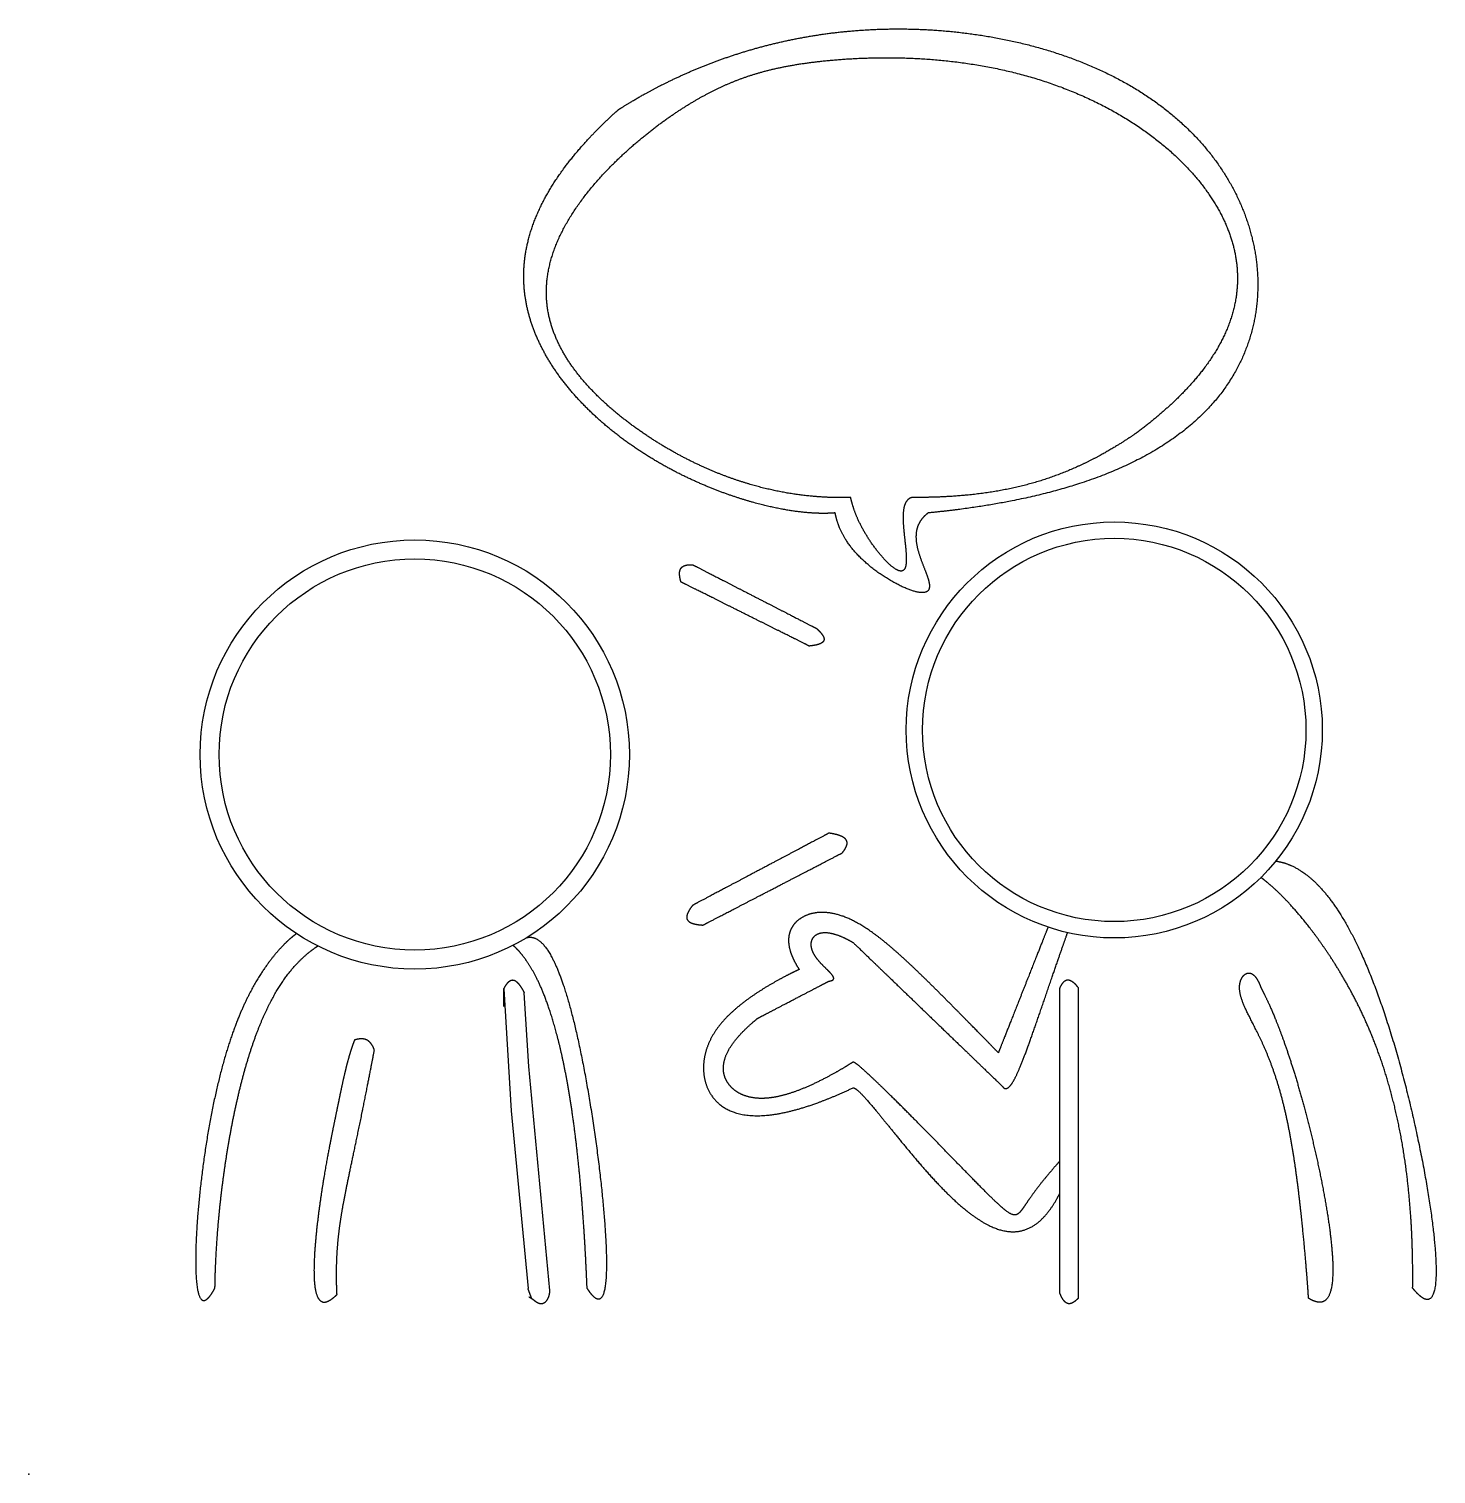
# Model space of a CAD drawing. Header units: centimetres. Extents: x 0 to 4.54, y 0 to 4.66.
import ezdxf

# ---------------------------------------------------------------- set-up
doc = ezdxf.new("R2010")
doc.units = ezdxf.units.CM
doc.header["$MEASUREMENT"] = 0
doc.layers.add('会話 v1_Sketch1', color=7, linetype='Continuous')

msp = doc.modelspace()

# ---------------------------------------------------------------- linework, layer by layer
at = {"layer": '会話 v1_Sketch1'}
for p, q in [((1.5315, 1.5085), (1.5315, 1.5647)), ((1.5315, 1.5647), (1.5554, 1.1714)), ((1.612, 1.3144), (1.5976, 1.5517)), ((1.6802, 0.5926), (1.612, 1.3144)), ((1.5554, 1.1714), (1.6096, 0.5981))]:
    msp.add_line(p, q, dxfattribs=at)
for centre, radius in [((3.5, 2.4), 0.6708), ((1.2442, 2.3208), 0.6921), ((3.5, 2.4), 0.6181), ((1.2442, 2.3208), 0.6308)]:
    msp.add_circle(centre, radius, dxfattribs=at)
for points in [[(1.9, 4.4), (1.9197, 4.4126), (1.9597, 4.4372), (2.0213, 4.4719), (2.1065, 4.5142), (2.2183, 4.56), (2.3358, 4.5984), (2.4596, 4.629), (2.5908, 4.6508), (2.7302, 4.6625), (2.8781, 4.6627), (3.0336, 4.6496), (3.194, 4.621), (3.3545, 4.5746), (3.5089, 4.5084), (3.6505, 4.4214), (3.7725, 4.3137), (3.869, 4.1874), (3.9354, 4.0472), (3.9685, 3.8993), (3.9661, 3.7508), (3.927, 3.6084), (3.8505, 3.4779), (3.7363, 3.3631), (3.5847, 3.2665), (3.3961, 3.1894), (3.2158, 3.1436), (3.0642, 3.1183), (2.956, 3.1054), (2.9, 3.1)], [(2.65, 3.15), (2.6326, 3.1494), (2.5977, 3.149), (2.5452, 3.1508), (2.4751, 3.1577), (2.387, 3.1741), (2.2983, 3.1985), (2.2089, 3.2313), (2.1181, 3.2733), (2.0261, 3.3252), (1.9342, 3.3877), (1.8454, 3.4611), (1.7658, 3.5455), (1.7036, 3.6401), (1.667, 3.7434), (1.6626, 3.8534), (1.693, 3.9667), (1.7548, 4.079), (1.8402, 4.1856), (1.9391, 4.2816), (2.0418, 4.3633), (2.1404, 4.4283), (2.2321, 4.4768), (2.3193, 4.5113), (2.4075, 4.5352), (2.5026, 4.5521), (2.6097, 4.5638), (2.7304, 4.5699), (2.8639, 4.5682), (3.0072, 4.5557), (3.156, 4.5294), (3.3049, 4.4867), (3.4483, 4.4267), (3.5805, 4.3505), (3.6962, 4.2602), (3.7904, 4.1589), (3.8588, 4.0499), (3.8975, 3.9364), (3.9042, 3.8209), (3.877, 3.7049), (3.8152, 3.5896), (3.7377, 3.4981), (3.6638, 3.4301), (3.6076, 3.3849), (3.5777, 3.3624)], [(2.6, 3.1), (2.589, 3.0991), (2.5664, 3.098), (2.5304, 3.0983), (2.4786, 3.1027), (2.4072, 3.1149), (2.3295, 3.1342), (2.2462, 3.1609), (2.1586, 3.1957), (2.0685, 3.2393), (1.9781, 3.2921), (1.89, 3.3544), (1.8073, 3.4259), (1.7333, 3.5057), (1.6715, 3.5926), (1.6253, 3.6852), (1.5975, 3.782), (1.5905, 3.8816), (1.6058, 3.9833), (1.6438, 4.0862), (1.7047, 4.19), (1.7716, 4.2737), (1.8319, 4.3367), (1.8765, 4.3789), (1.9, 4.4)], [(3.5777, 3.3624), (3.5654, 3.3537), (3.5405, 3.3367), (3.5027, 3.3124), (3.451, 3.2824), (3.3843, 3.2491), (3.3153, 3.2204), (3.2438, 3.1967), (3.1697, 3.1781), (3.0931, 3.1644), (3.0142, 3.1553), (2.9495, 3.1512), (2.9001, 3.15), (2.8668, 3.1499), (2.85, 3.15)], [(2.85, 3.15), (2.8466, 3.1494), (2.8403, 3.1476), (2.8323, 3.1425), (2.8244, 3.1312), (2.8192, 3.1096), (2.8181, 3.0813), (2.8205, 3.0476), (2.8247, 3.0113), (2.8287, 2.9758), (2.8305, 2.9452), (2.8279, 2.9227), (2.8199, 2.9111), (2.8062, 2.9112), (2.7877, 2.9221), (2.766, 2.9416), (2.7431, 2.9672), (2.7209, 2.9964), (2.7005, 3.0272), (2.6829, 3.0586), (2.6683, 3.0897), (2.6593, 3.1141), (2.6541, 3.1322), (2.6512, 3.1441), (2.65, 3.15)], [(2.9, 3.1), (2.8947, 3.0961), (2.8851, 3.0879), (2.8733, 3.0744), (2.8629, 3.0543), (2.8586, 3.0255), (2.8623, 2.9936), (2.8723, 2.9597), (2.8858, 2.9256), (2.8985, 2.894), (2.9059, 2.8679), (2.9042, 2.8496), (2.8911, 2.8411), (2.8668, 2.8427), (2.8334, 2.8534), (2.7944, 2.8719), (2.7535, 2.8963), (2.7142, 2.925), (2.6788, 2.9565), (2.649, 2.9902), (2.6254, 3.0254), (2.6119, 3.0547), (2.6048, 3.0771), (2.6014, 3.0923), (2.6, 3.1)], [(2.1027, 2.8774), (2.102, 2.8797), (2.1008, 2.8842), (2.0993, 2.8907), (2.0981, 2.8988), (2.0979, 2.9077), (2.0992, 2.9153), (2.1022, 2.9216), (2.1067, 2.9264), (2.1129, 2.9299), (2.1206, 2.9321), (2.1278, 2.933), (2.1338, 2.9331), (2.1381, 2.933), (2.1403, 2.9329)], [(2.1403, 2.9329), (2.1563, 2.9246), (2.1883, 2.9082), (2.2363, 2.8835), (2.3003, 2.8506), (2.3803, 2.8094), (2.4443, 2.7765), (2.4923, 2.7518), (2.5243, 2.7354), (2.5403, 2.7271)], [(2.5164, 2.6706), (2.4998, 2.6789), (2.4667, 2.6954), (2.4171, 2.7203), (2.3509, 2.7533), (2.2682, 2.7947), (2.202, 2.8277), (2.1524, 2.8525), (2.1193, 2.8691), (2.1027, 2.8774)], [(2.5403, 2.7271), (2.5425, 2.7252), (2.5466, 2.7213), (2.552, 2.7157), (2.5579, 2.7087), (2.5627, 2.7007), (2.5648, 2.6936), (2.5639, 2.6875), (2.5599, 2.6823), (2.553, 2.6781), (2.5434, 2.6748), (2.5338, 2.6728), (2.5255, 2.6716), (2.5195, 2.6709), (2.5164, 2.6706)], [(2.58, 2.0673), (2.5624, 2.058), (2.5273, 2.0394), (2.4746, 2.0115), (2.4044, 1.9743), (2.3165, 1.9278), (2.2463, 1.8906), (2.1936, 1.8627), (2.1584, 1.8441), (2.1409, 1.8348)], [(2.6224, 2.0032), (2.6242, 2.0053), (2.6274, 2.0094), (2.6317, 2.0154), (2.6359, 2.0228), (2.6388, 2.0314), (2.6389, 2.0392), (2.636, 2.046), (2.6302, 2.0519), (2.6215, 2.057), (2.6102, 2.0612), (2.5993, 2.064), (2.59, 2.0658), (2.5834, 2.0668), (2.58, 2.0673)], [(2.1737, 1.7707), (2.1916, 1.78), (2.2275, 1.7986), (2.2814, 1.8265), (2.3532, 1.8637), (2.4429, 1.9102), (2.5147, 1.9474), (2.5685, 1.9753), (2.6044, 1.9939), (2.6224, 2.0032)], [(4.0208, 1.9772), (4.0342, 1.9753), (4.0607, 1.9688), (4.0998, 1.9515), (4.1507, 1.913), (4.2121, 1.8389), (4.2709, 1.739), (4.3268, 1.6147), (4.3788, 1.4694), (4.4261, 1.309), (4.4672, 1.1423), (4.5007, 0.9792), (4.5249, 0.8303), (4.5385, 0.7056), (4.54, 0.6142), (4.5285, 0.5627), (4.5086, 0.556), (4.4877, 0.5705), (4.4712, 0.5887), (4.4622, 0.6)], [(4.4622, 0.6), (4.4626, 0.6281), (4.4626, 0.6837), (4.4609, 0.7655), (4.4549, 0.8711), (4.4411, 0.9973), (4.4209, 1.1174), (4.3943, 1.2311), (4.3616, 1.3377), (4.3232, 1.4369), (4.2802, 1.5282), (4.2342, 1.6112), (4.1868, 1.6857), (4.1396, 1.7514), (4.094, 1.8081), (4.0507, 1.8561), (4.0182, 1.8875), (3.995, 1.9073), (3.9801, 1.9188), (3.9728, 1.9242)], [(2.1409, 1.8348), (2.1389, 1.8324), (2.1353, 1.8277), (2.1305, 1.8211), (2.1255, 1.8127), (2.1217, 1.8033), (2.1205, 1.7951), (2.1223, 1.788), (2.1271, 1.7823), (2.1348, 1.7777), (2.1452, 1.7743), (2.1555, 1.7724), (2.1642, 1.7713), (2.1704, 1.7709), (2.1737, 1.7707)], [(3.1262, 1.3589), (3.1163, 1.369), (3.0966, 1.3892), (3.0672, 1.4194), (3.0282, 1.4591), (2.98, 1.508), (2.9323, 1.556), (2.8851, 1.6027), (2.8384, 1.6475), (2.7922, 1.6897), (2.7467, 1.7279), (2.7018, 1.7608), (2.6577, 1.7868), (2.6148, 1.8046), (2.5739, 1.8131), (2.536, 1.8123), (2.5027, 1.8027), (2.4759, 1.7857), (2.4573, 1.7626), (2.448, 1.7348), (2.4489, 1.7029), (2.4578, 1.6745), (2.4691, 1.6516), (2.4787, 1.6357), (2.484, 1.6276)], [(0.8632, 1.743), (0.8592, 1.7402), (0.851, 1.7342), (0.838, 1.7235), (0.8196, 1.7059), (0.7947, 1.6782), (0.7681, 1.6442), (0.7401, 1.6027), (0.7113, 1.5522), (0.6823, 1.4911), (0.654, 1.418), (0.6271, 1.3323), (0.6026, 1.2348), (0.5811, 1.1279), (0.5633, 1.0157), (0.5496, 0.9036), (0.5406, 0.7978), (0.5366, 0.7045), (0.5379, 0.6297), (0.5446, 0.5784), (0.557, 0.5543), (0.5714, 0.5581), (0.5847, 0.574), (0.5947, 0.5904), (0.6, 0.6)], [(1.6048, 1.7301), (1.6113, 1.7318), (1.6243, 1.7327), (1.6436, 1.7263), (1.669, 1.702), (1.7, 1.6455), (1.7302, 1.5631), (1.7593, 1.4568), (1.7865, 1.3307), (1.8112, 1.1916), (1.8324, 1.0477), (1.849, 0.908), (1.86, 0.7816), (1.8643, 0.6772), (1.861, 0.602), (1.8497, 0.5615), (1.8339, 0.5585), (1.8184, 0.5729), (1.8064, 0.5897), (1.8, 0.6)], [(2.58, 1.59), (2.5825, 1.5903), (2.587, 1.591), (2.5923, 1.5926), (2.5961, 1.596), (2.5957, 1.6022), (2.5904, 1.6103), (2.581, 1.6203), (2.5688, 1.6321), (2.5553, 1.6454), (2.5424, 1.6599), (2.5317, 1.6752), (2.5245, 1.6906), (2.5215, 1.7057), (2.5229, 1.7194), (2.5285, 1.7312), (2.538, 1.7401), (2.5509, 1.7457), (2.5669, 1.7476), (2.5857, 1.7455), (2.6071, 1.7394), (2.6262, 1.7314), (2.6417, 1.7235), (2.6525, 1.7175), (2.658, 1.7143)], [(3.2864, 1.7641), (3.28, 1.7479), (3.2672, 1.7155), (3.2479, 1.6668), (3.2223, 1.602), (3.1903, 1.521), (3.1646, 1.4561), (3.1454, 1.4075), (3.1326, 1.3751), (3.1262, 1.3589)], [(3.14, 1.25), (3.1414, 1.2479), (3.1444, 1.2446), (3.1492, 1.2419), (3.1563, 1.2433), (3.1664, 1.2533), (3.1776, 1.2714), (3.19, 1.297), (3.2033, 1.3292), (3.2175, 1.3667), (3.2324, 1.4082), (3.248, 1.4528), (3.264, 1.4993), (3.2805, 1.5473), (3.2973, 1.5961), (3.3143, 1.6457), (3.3282, 1.6857), (3.3388, 1.7159), (3.3459, 1.7362), (3.3494, 1.7463)], [(0.6, 0.6), (0.6002, 0.6153), (0.6009, 0.6462), (0.6026, 0.6934), (0.6063, 0.7579), (0.6133, 0.8413), (0.6229, 0.9273), (0.6351, 1.0154), (0.6501, 1.1049), (0.6682, 1.1944), (0.6893, 1.2819), (0.7138, 1.3656), (0.7415, 1.4434), (0.7727, 1.5137), (0.8073, 1.5753), (0.8452, 1.6278), (0.8782, 1.6625), (0.9043, 1.6845), (0.9224, 1.6973), (0.9316, 1.7033)], [(1.8, 0.6), (1.7991, 0.6227), (1.7971, 0.6677), (1.7937, 0.734), (1.7884, 0.8199), (1.7803, 0.9231), (1.7707, 1.0218), (1.7596, 1.1157), (1.7469, 1.2044), (1.7325, 1.2875), (1.7164, 1.3645), (1.6987, 1.435), (1.6794, 1.4987), (1.6586, 1.5551), (1.6363, 1.6041), (1.6127, 1.6457), (1.5927, 1.6732), (1.5772, 1.6906), (1.5666, 1.7008), (1.5612, 1.7056)], [(2.658, 1.7143), (2.6773, 1.6958), (2.7158, 1.6586), (2.7737, 1.6029), (2.8508, 1.5286), (2.9472, 1.4357), (3.0243, 1.3614), (3.0822, 1.3057), (3.1207, 1.2686), (3.14, 1.25)], [(1.5315, 1.5647), (1.5322, 1.5661), (1.5337, 1.5689), (1.5358, 1.5728), (1.5387, 1.5776), (1.5424, 1.5827), (1.5462, 1.587), (1.5501, 1.5903), (1.5541, 1.5926), (1.5582, 1.5938), (1.5625, 1.5937), (1.5669, 1.5922), (1.5715, 1.5892), (1.5763, 1.5847), (1.5814, 1.5787), (1.5866, 1.5712), (1.5909, 1.5641), (1.5942, 1.5581), (1.5965, 1.5539), (1.5976, 1.5517)], [(2.484, 1.6276), (2.4759, 1.6238), (2.4598, 1.6161), (2.4359, 1.6041), (2.4042, 1.5869), (2.3652, 1.5637), (2.327, 1.5386), (2.2904, 1.5112), (2.2561, 1.4812), (2.2258, 1.4481), (2.2009, 1.4116), (2.1831, 1.3717), (2.1739, 1.3293), (2.1743, 1.2861), (2.1851, 1.2448), (2.2067, 1.2084), (2.2392, 1.1797), (2.2825, 1.1608), (2.3366, 1.153), (2.4012, 1.1572), (2.476, 1.1735), (2.5439, 1.1964), (2.5992, 1.219), (2.6381, 1.2365), (2.658, 1.2459)], [(2.35, 1.47), (2.3592, 1.4748), (2.3776, 1.4844), (2.4052, 1.4988), (2.442, 1.518), (2.488, 1.542), (2.5248, 1.5612), (2.5524, 1.5756), (2.5708, 1.5852), (2.58, 1.59)], [(3.3244, 1.5665), (3.3253, 1.5685), (3.327, 1.5725), (3.3298, 1.5778), (3.3336, 1.5839), (3.3387, 1.5897), (3.3441, 1.5933), (3.3499, 1.5947), (3.356, 1.5938), (3.3624, 1.5906), (3.3691, 1.5854), (3.3748, 1.5797), (3.3791, 1.5746), (3.382, 1.5709), (3.3835, 1.569)], [(4.1265, 0.5672), (4.1259, 0.5768), (4.1246, 0.5963), (4.1224, 0.6265), (4.119, 0.6688), (4.1142, 0.7251), (4.1085, 0.7846), (4.102, 0.8473), (4.0945, 0.9127), (4.0858, 0.9801), (4.0755, 1.0488), (4.0632, 1.1173), (4.0486, 1.1844), (4.0315, 1.2486), (4.0119, 1.3087), (3.9904, 1.3636), (3.9677, 1.4127), (3.9456, 1.4559), (3.926, 1.4937), (3.9113, 1.5268), (3.9033, 1.5557), (3.9029, 1.5805), (3.9094, 1.6005), (3.9208, 1.6138), (3.9343, 1.6186), (3.9481, 1.6135), (3.9585, 1.601), (3.9659, 1.5869), (3.9705, 1.5753), (3.9728, 1.569)], [(3.3244, 0.5843), (3.3244, 0.6236), (3.3244, 0.7022), (3.3244, 0.8201), (3.3244, 0.9772), (3.3244, 1.1736), (3.3244, 1.3307), (3.3244, 1.4486), (3.3244, 1.5272), (3.3244, 1.5665)], [(3.3835, 1.569), (3.3835, 1.5289), (3.3835, 1.4488), (3.3835, 1.3286), (3.3835, 1.1683), (3.3835, 0.9679), (3.3835, 0.8077), (3.3835, 0.6874), (3.3835, 0.6073), (3.3835, 0.5672)], [(3.9728, 1.569), (3.9782, 1.559), (3.9888, 1.538), (4.0049, 1.5038), (4.0264, 1.4526), (4.0534, 1.3794), (4.0803, 1.297), (4.1069, 1.2062), (4.1325, 1.1084), (4.1563, 1.0063), (4.1771, 0.9039), (4.1934, 0.8062), (4.2038, 0.7183), (4.2069, 0.645), (4.2015, 0.5908), (4.1868, 0.5583), (4.1674, 0.5505), (4.1486, 0.5549), (4.1342, 0.5624), (4.1265, 0.5672)], [(2.658, 1.3291), (2.6507, 1.3244), (2.636, 1.3153), (2.6141, 1.3022), (2.5852, 1.2858), (2.5495, 1.2672), (2.5142, 1.2506), (2.4794, 1.2363), (2.4452, 1.2246), (2.4118, 1.216), (2.3794, 1.2113), (2.3484, 1.211), (2.3194, 1.2156), (2.293, 1.2256), (2.2703, 1.2405), (2.2527, 1.26), (2.2413, 1.2833), (2.2375, 1.3095), (2.2419, 1.3381), (2.2551, 1.3687), (2.2772, 1.4009), (2.3019, 1.4278), (2.3244, 1.4486), (2.3412, 1.4628), (2.35, 1.47)], [(1.05, 1.4), (1.0485, 1.3961), (1.0455, 1.3882), (1.041, 1.3755), (1.0352, 1.3574), (1.0281, 1.3325), (1.0212, 1.3056), (1.0145, 1.277), (1.008, 1.2472), (1.0017, 1.2169), (0.9955, 1.1867), (0.9893, 1.1566), (0.983, 1.1262), (0.9764, 1.0941), (0.9694, 1.0587), (0.9617, 1.0184), (0.9535, 0.972), (0.9449, 0.9192), (0.9363, 0.861), (0.9286, 0.7996), (0.9225, 0.7382), (0.9189, 0.6803), (0.9188, 0.6296), (0.923, 0.5895), (0.9321, 0.5628), (0.9467, 0.5511), (0.9627, 0.5544), (0.9772, 0.5641), (0.9879, 0.5737), (0.9936, 0.5794)], [(1.1141, 1.368), (1.1134, 1.3699), (1.112, 1.3735), (1.1097, 1.3786), (1.1063, 1.3847), (1.1015, 1.3912), (1.0961, 1.3964), (1.09, 1.4003), (1.0833, 1.4028), (1.0758, 1.404), (1.0678, 1.4039), (1.061, 1.4029), (1.0556, 1.4016), (1.0519, 1.4006), (1.05, 1.4)], [(0.9936, 0.5794), (0.9931, 0.5885), (0.9924, 0.6066), (0.9917, 0.6337), (0.9918, 0.6694), (0.9936, 0.7136), (0.9971, 0.7574), (1.0023, 0.8011), (1.0091, 0.8451), (1.0174, 0.8904), (1.0269, 0.9376), (1.0374, 0.9877), (1.0487, 1.0412), (1.0608, 1.0985), (1.0734, 1.1598), (1.0865, 1.225), (1.0973, 1.2803), (1.1057, 1.3235), (1.1113, 1.3531), (1.1141, 1.368)], [(3.3244, 1.0096), (3.3161, 1.0004), (3.3003, 0.9824), (3.2787, 0.957), (3.254, 0.9263), (3.2299, 0.8934), (3.2118, 0.8663), (3.1983, 0.8463), (3.1867, 0.8348), (3.173, 0.834), (3.1531, 0.8459), (3.1239, 0.8717), (3.0846, 0.9104), (3.0362, 0.9597), (2.981, 1.0164), (2.9224, 1.0765), (2.8637, 1.1362), (2.8086, 1.1917), (2.7598, 1.2399), (2.7194, 1.2787), (2.6884, 1.3072), (2.6714, 1.3213), (2.663, 1.3271), (2.6593, 1.3288), (2.658, 1.3291)], [(2.658, 1.2459), (2.6594, 1.2461), (2.6632, 1.2451), (2.6714, 1.2395), (2.6877, 1.2239), (2.7168, 1.1907), (2.7547, 1.1445), (2.8005, 1.0876), (2.8529, 1.0236), (2.91, 0.9575), (2.9697, 0.8948), (3.03, 0.8412), (3.0888, 0.8015), (3.1446, 0.7798), (3.1966, 0.7784), (3.2441, 0.798), (3.2784, 0.8306), (3.3022, 0.8644), (3.3171, 0.891), (3.3244, 0.9053)], [(1.6215, 0.5662), (1.621, 0.5675), (1.62, 0.5701), (1.6186, 0.5739), (1.6167, 0.579), (1.6143, 0.5853), (1.6124, 0.5904), (1.611, 0.5942), (1.6101, 0.5968), (1.6096, 0.5981)], [(1.612, 0.5721), (1.6127, 0.5717), (1.6142, 0.5709), (1.6163, 0.5697), (1.6192, 0.5678), (1.6229, 0.5653), (1.6266, 0.5626), (1.6304, 0.5597), (1.6342, 0.5568), (1.6382, 0.5542), (1.6423, 0.552), (1.6465, 0.5504), (1.6508, 0.5497), (1.6552, 0.55), (1.6595, 0.5513), (1.6637, 0.5536), (1.6676, 0.5569), (1.671, 0.561), (1.674, 0.5659), (1.6765, 0.5716), (1.6783, 0.5779), (1.6794, 0.5835), (1.6799, 0.5879), (1.6801, 0.591), (1.6802, 0.5926)], [(1.6182, 0.5684), (1.6182, 0.5684), (1.6182, 0.5684), (1.6182, 0.5684), (1.6182, 0.5684), (1.6182, 0.5684)], [(3.3835, 0.5672), (3.382, 0.5656), (3.379, 0.5626), (3.3746, 0.5585), (3.369, 0.5541), (3.3622, 0.5505), (3.3557, 0.5489), (3.3497, 0.5495), (3.3439, 0.5524), (3.3386, 0.5574), (3.3335, 0.5645), (3.3297, 0.5716), (3.327, 0.5777), (3.3252, 0.5821), (3.3244, 0.5843)]]:
    msp.add_open_spline(points, degree=5, dxfattribs=at)
msp.add_point((0, 0), dxfattribs=at)

doc.saveas('drawing.dxf')
